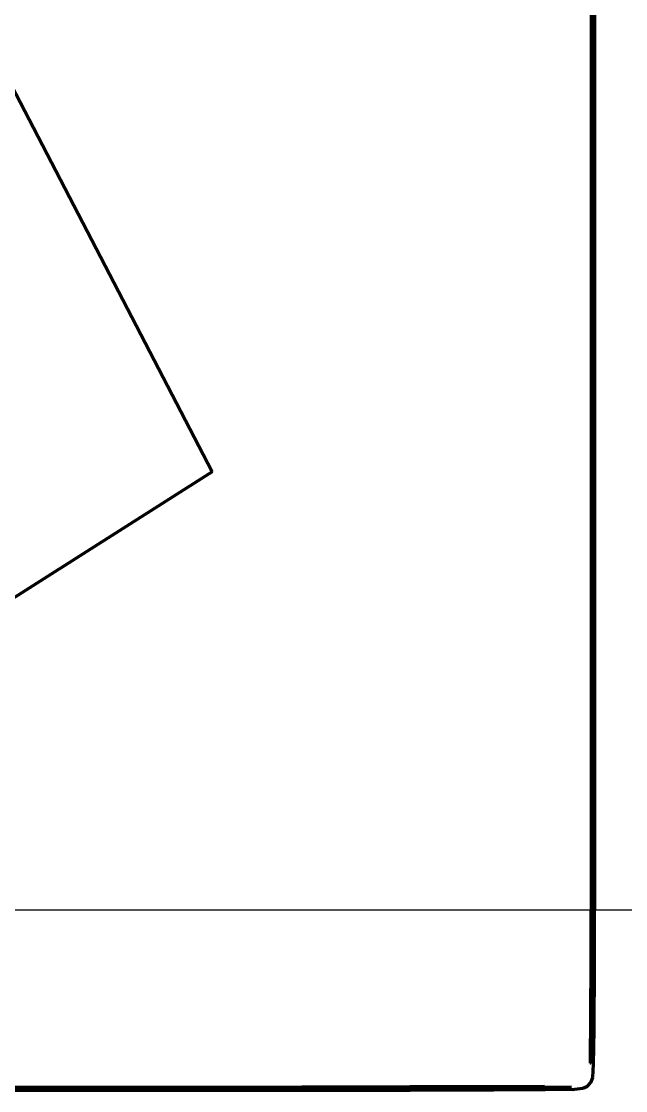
# Model space of a CAD drawing. Header units: millimetres. Extents: x 4307 to 31003, y 2809 to 20009.
# Drawn here: x 10394.6 to 10497.6, y 8490.6 to 8673 of the extents above; entities that cross this region are included whole.
import ezdxf

# ---------------------------------------------------------------- set-up
doc = ezdxf.new("R2010")
doc.units = ezdxf.units.MM
doc.layers.add('ProfileEdges', color=7, linetype='Continuous')

msp = doc.modelspace()

# ---------------------------------------------------------------- linework, layer by layer
msp.add_lwpolyline([(9699.18, 9766.01), (12222.44, 9766.01), (12222.44, 8521.35), (9699.18, 8521.35)], close=True)
at = {"layer": 'ProfileEdges', "lineweight": 211}
for p, q in [((10491.79, 8530.54), (10491.81, 8780.37)), ((10491.92, 8530.52), (10491.94, 8780.64)), ((10492.05, 8554.13), (10492.05, 8780.4)), ((10492.15, 8780.41), (10492.15, 8554.12)), ((10492.35, 8530.46), (10492.36, 8780.32)), ((10427.13, 8596.11), (10369.54, 8706.96)), ((10427.13, 8596.11), (10361.58, 8554.44)), ((10492.05, 8554.13), (10491.92, 8530.52)), ((10492.15, 8554.12), (10492.05, 8554.13)), ((10491.76, 8512.24), (10491.79, 8530.54)), ((10491.92, 8530.52), (10491.89, 8512.21)), ((10492.31, 8512.14), (10492.35, 8530.46)), ((10491.63, 8495.27), (10491.76, 8512.24)), ((10491.76, 8512.24), (10491.75, 8509.63)), ((10491.89, 8512.21), (10491.84, 8501.04)), ((10492.25, 8500.93), (10492.31, 8512.14)), ((10491.71, 8501.07), (10491.75, 8509.63)), ((10491.75, 8509.63), (10491.75, 8501.06)), ((10491.63, 8495.27), (10491.71, 8501.07)), ((10491.75, 8501.06), (10491.84, 8501.04)), ((10491.75, 8501.06), (10491.76, 8495.22)), ((10491.84, 8501.04), (10491.76, 8495.22)), ((10492.16, 8495.08), (10492.25, 8500.93)), ((10491.76, 8495.22), (10491.63, 8495.27)), ((10492.04, 8492.82), (10492.16, 8495.08)), ((10491.09, 8491.34), (10491.66, 8491.98)), ((10491.66, 8491.98), (10492.04, 8492.82)), ((10460.88, 8490.59), (9975.7, 8490.58)), ((10442.44, 8490.8), (9994.14, 8490.8)), ((9994.17, 8491.18), (10442.41, 8491.18)), ((10460.83, 8491.05), (10421.26, 8491.03)), ((10421.26, 8491.03), (10442.44, 8490.91)), ((10460.81, 8491.2), (10442.41, 8491.18)), ((10442.41, 8491.18), (10460.83, 8491.05)), ((10442.44, 8490.91), (10460.83, 8491.05)), ((10442.44, 8490.8), (10442.44, 8490.91)), ((10475.07, 8491.23), (10460.81, 8491.2)), ((10460.83, 8491.05), (10475.09, 8491.09)), ((10475.15, 8490.64), (10460.88, 8490.59)), ((10483.79, 8491.29), (10475.07, 8491.23)), ((10475.09, 8491.09), (10483.81, 8491.15)), ((10483.9, 8490.71), (10475.15, 8490.64)), ((10483.81, 8491.15), (10488.38, 8491.24)), ((10488.51, 8490.79), (10483.9, 8490.71)), ((10488.51, 8490.79), (10490.3, 8491.01)), ((10490.3, 8491.01), (10491.09, 8491.34))]:
    msp.add_line(p, q, dxfattribs=at)

doc.saveas('drawing.dxf')
